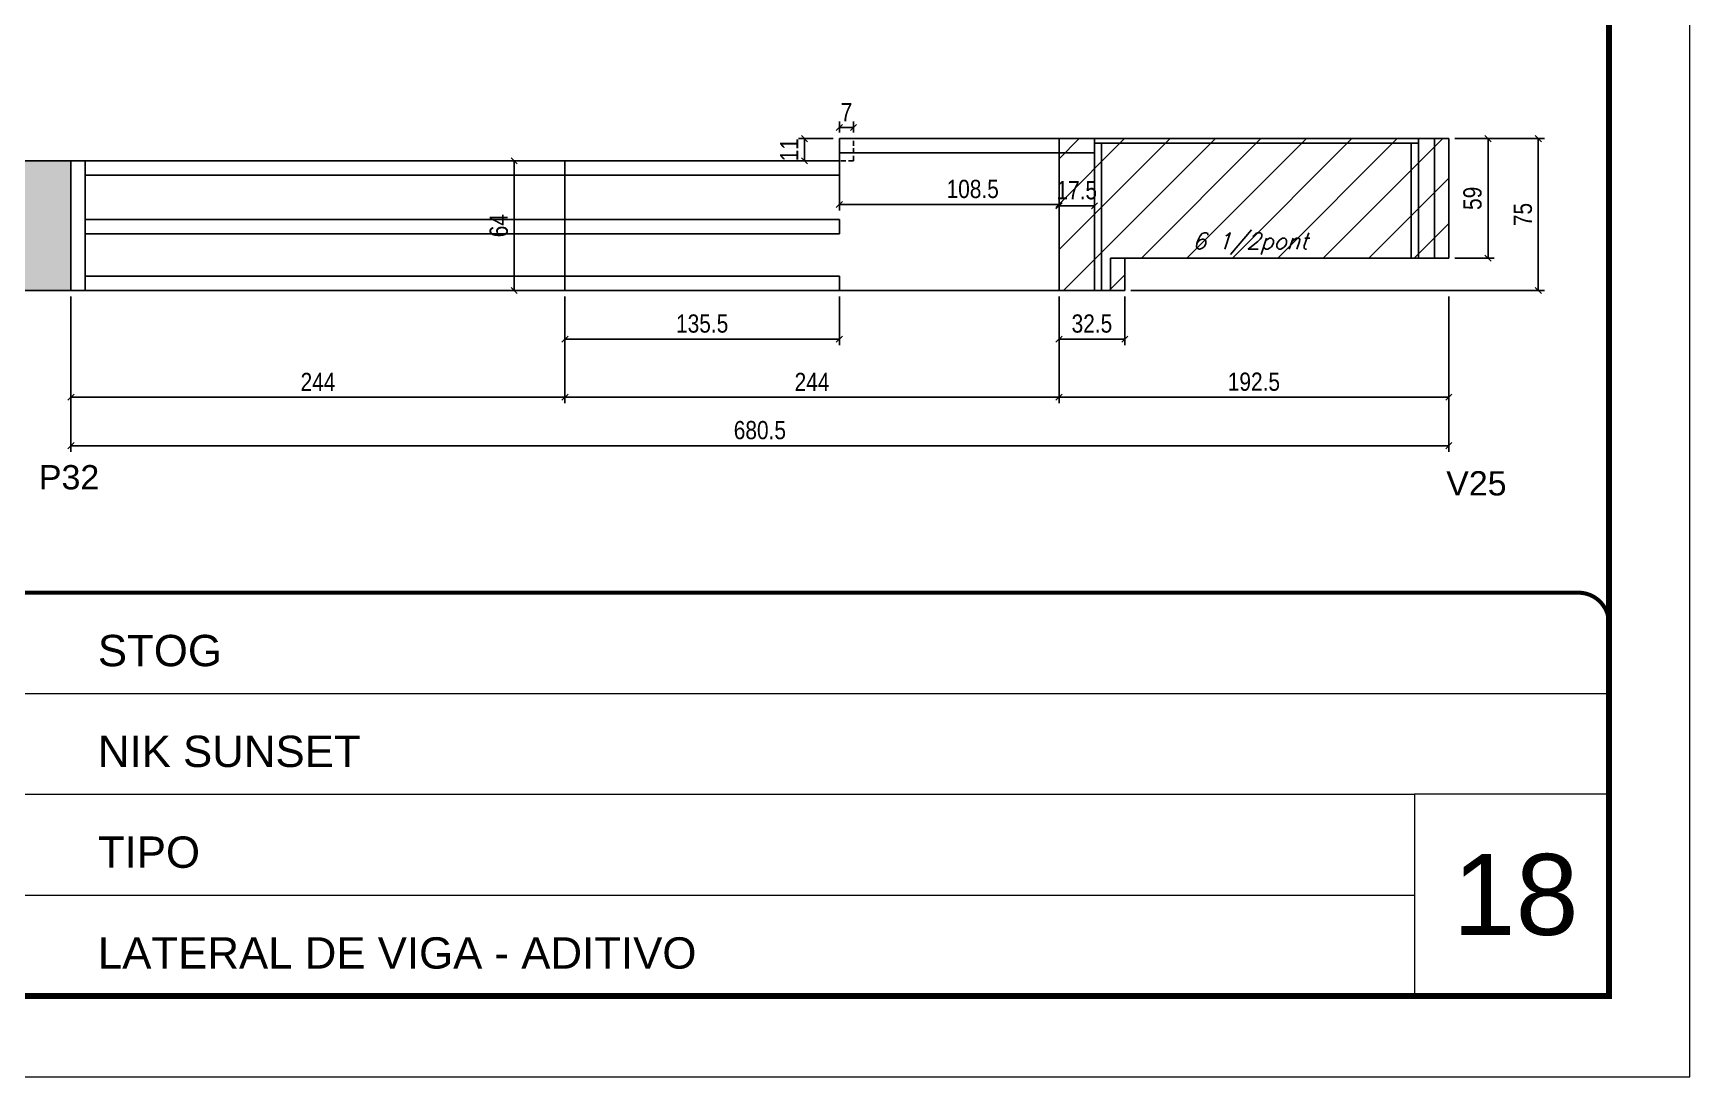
# Model space of a CAD drawing. Extents: x -10448 to -1189, y -11772 to 17235.
# Drawn here: x -8183 to -7365, y 11200 to 11716 of the extents above; entities that cross this region are included whole.
import ezdxf

# ---------------------------------------------------------------- set-up
doc = ezdxf.new("R2010")
doc.units = 0
for name, pattern in [('CONTINUO', [0]), ('DASHED', [0.75, 0.5, -0.25]), ('HIDDEN', [0.375, 0.25, -0.125])]:
    doc.linetypes.add(name, pattern=pattern)
for name, color, linetype in [('5', 5, 'Continuous'), ('COTA', 241, 'Continuous'), ('Painéis', 200, 'Continuous'), ('Reaproveitamento', 251, 'Continuous'), ('SARR_2.2x7', 40, 'Continuous'), ('SARR_3.5x7', 81, 'Continuous'), ('texto', 7, 'Continuous')]:
    doc.layers.add(name, color=color, linetype=linetype)
for name, color, linetype, lineweight in [('CARIMBO', 255, 'Continuous', 9), ('Folhas', 255, 'Continuous', 9), ('SARRAFO DE PRESSAO', 251, 'DASHED', 9)]:
    doc.layers.add(name, color=color, linetype=linetype, lineweight=lineweight)
doc.styles.add('ARIAL', font='arial.ttf')
doc.styles.add('COTA TECNICA-50', font='techl___.ttf', dxfattribs={"height": 9})
doc.styles.add('Romans', font='romans.shx')
doc.styles.get("Standard").update_dxf_attribs({"font": 'arial.ttf'})
doc.dimstyles.new('COTA PAINEL-50', dxfattribs={"dimtxt": 9, "dimasz": 3, "dimexe": 3, "dimexo": 3, "dimgap": 3, "dimtad": 1, "dimdec": 1, "dimzin": 12, "dimdsep": 46, "dimtxsty": 'COTA TECNICA-50', "dimblk1": 'OBLIQUE', "dimblk2": 'OBLIQUE', "dimsah": 1, "dimcen": 0.9, "dimclrd": 4, "dimclre": 4, "dimclrt": 240, "dimadec": 1, "dimazin": 3, "dimtfac": 1, "dimtdec": 1, "dimtmove": 0, "dimatfit": 3, "dimfxl": 1, "dimtolj": 1, "dimtzin": 12, "dimarcsym": 0})

# ---------------------------------------------------------------- blocks, each defined once
blk = doc.blocks.new('9999999999')
at = {"color": 30, "linetype": 'CONTINUO'}
for p, q in [((98564.56, 34379.64), (99583.98, 34379.64)), ((98564.56, 34329.83), (99487.98, 34329.83)), ((99583.98, 34329.83), (99487.98, 34329.83)), ((99487.98, 34329.83), (99487.98, 34230.21)), ((98564.56, 34280.02), (99487.98, 34280.02))]:
    blk.add_line(p, q, dxfattribs=at)
at = {"color": 30, "linetype": 'CONTINUO', "const_width": 2}
blk.add_lwpolyline([(99583.98, 34230.21), (99583.98, 34414.45, 0.414214), (99568.98, 34429.45), (98228.98, 34429.45, 0.414214), (98213.98, 34414.45), (98213.98, 34245.21, 0.414214), (98228.98, 34230.21), (99583.98, 34230.21)], format="xyb", dxfattribs=at)
at = {"layer": 'Folhas'}
blk.add_lwpolyline([(98138.98, 34190.21), (99623.98, 34190.21), (99623.98, 35240.21), (98138.98, 35240.21)], close=True, dxfattribs=at)
at = {"layer": 'Folhas', "color": 30, "const_width": 3}
blk.add_lwpolyline([(98213.98, 34230.21), (99583.98, 34230.21), (99583.98, 35200.21), (98213.98, 35200.21)], close=True, dxfattribs=at)
at = {"color": 7, "linetype": 'Continuous', "ltscale": 5, "style": 'ARIAL'}
for s, height, p in [('STOG', 15.483, (98837.68, 34393.13)), ('NIK SUNSET', 15.483, (98837.68, 34343.32)), ('TIPO', 15.483, (98837.68, 34293.51)), ('LATERAL DE VIGA - ADITIVO', 15.4829, (98837.68, 34243.7))]:
    blk.add_text(s, height=height, dxfattribs=at).set_placement(p)
blk = doc.blocks.new('_Oblique')
at = {"color": 0, "linetype": 'ByBlock', "lineweight": -2}
blk.add_line((-0.5, -0.5), (0.5, 0.5), dxfattribs=at)
blk = doc.blocks.new('*D431')
at = {"layer": 'COTA', "color": 4, "linetype": 'ByBlock', "lineweight": -2, "transparency": 16777216}
for p, q in [((-7920.36, 11585.54), (-7920.36, 11532.75)), ((-7676.36, 11585.54), (-7676.36, 11532.75)), ((-7920.36, 11535.75), (-7676.36, 11535.75))]:
    blk.add_line(p, q, dxfattribs=at)
at = {"layer": 'Defpoints', "color": 0, "linetype": 'ByBlock', "transparency": 16777216}
for p in [(-7920.36, 11588.54), (-7676.36, 11588.54), (-7676.36, 11535.75)]:
    blk.add_point(p, dxfattribs=at)
at = {"layer": 'COTA', "color": 4, "linetype": 'ByBlock', "lineweight": -2, "transparency": 16777216, "xscale": 3, "yscale": 3, "zscale": 3, "rotation": 180}
blk.add_blockref('_Oblique', (-7920.36, 11535.75), dxfattribs=at)
at = {"layer": 'COTA', "color": 4, "linetype": 'ByBlock', "lineweight": -2, "transparency": 16777216, "xscale": 3, "yscale": 3, "zscale": 3}
blk.add_blockref('_Oblique', (-7676.36, 11535.75), dxfattribs=at)
at = {"layer": 'COTA', "color": 240, "linetype": 'ByBlock', "transparency": 16777216, "insert": (-7798.36, 11543.32), "char_height": 9, "attachment_point": 5, "style": 'COTA TECNICA-50'}
blk.add_mtext('\\A1;244', dxfattribs=at)
blk = doc.blocks.new('*D432')
at = {"layer": 'COTA', "color": 4, "linetype": 'ByBlock', "lineweight": -2, "transparency": 16777216}
for p, q in [((-8164.36, 11585.54), (-8164.36, 11532.75)), ((-7920.36, 11585.54), (-7920.36, 11532.75)), ((-7920.36, 11535.75), (-8164.36, 11535.75))]:
    blk.add_line(p, q, dxfattribs=at)
at = {"layer": 'Defpoints', "color": 0, "linetype": 'ByBlock', "transparency": 16777216}
for p in [(-8164.36, 11588.54), (-7920.36, 11588.54), (-8164.36, 11535.75)]:
    blk.add_point(p, dxfattribs=at)
at = {"layer": 'COTA', "color": 4, "linetype": 'ByBlock', "lineweight": -2, "transparency": 16777216, "xscale": 3, "yscale": 3, "zscale": 3, "rotation": 180}
blk.add_blockref('_Oblique', (-8164.36, 11535.75), dxfattribs=at)
at = {"layer": 'COTA', "color": 4, "linetype": 'ByBlock', "lineweight": -2, "transparency": 16777216, "xscale": 3, "yscale": 3, "zscale": 3}
blk.add_blockref('_Oblique', (-7920.36, 11535.75), dxfattribs=at)
at = {"layer": 'COTA', "color": 240, "linetype": 'ByBlock', "transparency": 16777216, "insert": (-8042.36, 11543.32), "char_height": 9, "attachment_point": 5, "style": 'COTA TECNICA-50'}
blk.add_mtext('\\A1;244', dxfattribs=at)
blk = doc.blocks.new('*D433')
at = {"layer": 'COTA', "color": 4, "linetype": 'ByBlock', "lineweight": -2, "transparency": 16777216}
for p, q in [((-8164.36, 11585.54), (-8164.36, 11508.83)), ((-7483.86, 11585.54), (-7483.86, 11508.83)), ((-8164.36, 11511.83), (-7483.86, 11511.83))]:
    blk.add_line(p, q, dxfattribs=at)
at = {"layer": 'Defpoints', "color": 0, "linetype": 'ByBlock', "transparency": 16777216}
for p in [(-8164.36, 11588.54), (-7483.86, 11588.54), (-7483.86, 11511.83)]:
    blk.add_point(p, dxfattribs=at)
at = {"layer": 'COTA', "color": 4, "linetype": 'ByBlock', "lineweight": -2, "transparency": 16777216, "xscale": 3, "yscale": 3, "zscale": 3, "rotation": 180}
blk.add_blockref('_Oblique', (-8164.36, 11511.83), dxfattribs=at)
at = {"layer": 'COTA', "color": 4, "linetype": 'ByBlock', "lineweight": -2, "transparency": 16777216, "xscale": 3, "yscale": 3, "zscale": 3}
blk.add_blockref('_Oblique', (-7483.86, 11511.83), dxfattribs=at)
at = {"layer": 'COTA', "color": 240, "linetype": 'ByBlock', "transparency": 16777216, "insert": (-7824.11, 11519.45), "char_height": 9, "attachment_point": 5, "style": 'COTA TECNICA-50'}
blk.add_mtext('\\A1;680.5', dxfattribs=at)
blk = doc.blocks.new('*D469')
at = {"layer": 'COTA', "color": 4, "linetype": 'ByBlock', "lineweight": -2, "transparency": 16777216}
for p, q in [((-7784.86, 11666.54), (-7784.86, 11672.06)), ((-7784.86, 11669.06), (-7777.86, 11669.06)), ((-7777.86, 11666.54), (-7777.86, 11672.06))]:
    blk.add_line(p, q, dxfattribs=at)
at = {"layer": 'Defpoints', "color": 0, "linetype": 'ByBlock', "transparency": 16777216}
for p in [(-7777.86, 11669.06), (-7784.86, 11663.54), (-7777.86, 11663.54)]:
    blk.add_point(p, dxfattribs=at)
at = {"layer": 'COTA', "color": 4, "linetype": 'ByBlock', "lineweight": -2, "transparency": 16777216, "xscale": 3, "yscale": 3, "zscale": 3, "rotation": 180}
blk.add_blockref('_Oblique', (-7784.86, 11669.06), dxfattribs=at)
at = {"layer": 'COTA', "color": 4, "linetype": 'ByBlock', "lineweight": -2, "transparency": 16777216, "xscale": 3, "yscale": 3, "zscale": 3}
blk.add_blockref('_Oblique', (-7777.86, 11669.06), dxfattribs=at)
at = {"layer": 'COTA', "color": 240, "linetype": 'ByBlock', "transparency": 16777216, "insert": (-7781.36, 11676.62), "char_height": 9, "attachment_point": 5, "style": 'COTA TECNICA-50'}
blk.add_mtext('\\A1;7', dxfattribs=at)
blk = doc.blocks.new('*D470')
at = {"layer": 'COTA', "color": 4, "linetype": 'ByBlock', "lineweight": -2, "transparency": 16777216}
for p, q in [((-7676.36, 11653.54), (-7676.36, 11627.38)), ((-7658.86, 11653.54), (-7658.86, 11627.38)), ((-7658.86, 11630.38), (-7676.36, 11630.38))]:
    blk.add_line(p, q, dxfattribs=at)
at = {"layer": 'Defpoints', "color": 0, "linetype": 'ByBlock', "transparency": 16777216}
for p in [(-7676.36, 11656.54), (-7658.86, 11656.54), (-7676.36, 11630.38)]:
    blk.add_point(p, dxfattribs=at)
at = {"layer": 'COTA', "color": 4, "linetype": 'ByBlock', "lineweight": -2, "transparency": 16777216, "xscale": 3, "yscale": 3, "zscale": 3, "rotation": 180}
blk.add_blockref('_Oblique', (-7676.36, 11630.38), dxfattribs=at)
at = {"layer": 'COTA', "color": 4, "linetype": 'ByBlock', "lineweight": -2, "transparency": 16777216, "xscale": 3, "yscale": 3, "zscale": 3}
blk.add_blockref('_Oblique', (-7658.86, 11630.38), dxfattribs=at)
at = {"layer": 'COTA', "color": 240, "linetype": 'ByBlock', "transparency": 16777216, "insert": (-7667.61, 11637.98), "char_height": 9, "attachment_point": 5, "style": 'COTA TECNICA-50'}
blk.add_mtext('\\A1;17.5', dxfattribs=at)
blk = doc.blocks.new('*D471')
at = {"layer": 'COTA', "color": 4, "linetype": 'ByBlock', "lineweight": -2, "transparency": 16777216}
for p, q in [((-7480.86, 11663.54), (-7436.64, 11663.54)), ((-7439.64, 11588.54), (-7439.64, 11663.54)), ((-7640.86, 11588.54), (-7436.64, 11588.54))]:
    blk.add_line(p, q, dxfattribs=at)
at = {"layer": 'Defpoints', "color": 0, "linetype": 'ByBlock', "transparency": 16777216}
for p in [(-7483.86, 11663.54), (-7439.64, 11663.54), (-7643.86, 11588.54)]:
    blk.add_point(p, dxfattribs=at)
at = {"layer": 'COTA', "color": 4, "linetype": 'ByBlock', "lineweight": -2, "transparency": 16777216, "xscale": 3, "yscale": 3, "zscale": 3}
for p, rotation in [((-7439.64, 11663.54), 90), ((-7439.64, 11588.54), 270)]:
    blk.add_blockref('_Oblique', p, dxfattribs=dict(at, rotation=rotation))
at = {"layer": 'COTA', "color": 240, "linetype": 'ByBlock', "transparency": 16777216, "insert": (-7447.23, 11626.04), "char_height": 9, "attachment_point": 5, "rotation": 90, "style": 'COTA TECNICA-50'}
blk.add_mtext('\\A1;75', dxfattribs=at)
blk = doc.blocks.new('*D472')
at = {"layer": 'COTA', "color": 4, "linetype": 'ByBlock', "lineweight": -2, "transparency": 16777216}
for p, q in [((-7923.36, 11652.54), (-7948.44, 11652.54)), ((-7945.44, 11588.54), (-7945.44, 11652.54)), ((-7923.36, 11588.54), (-7948.44, 11588.54))]:
    blk.add_line(p, q, dxfattribs=at)
at = {"layer": 'Defpoints', "color": 0, "linetype": 'ByBlock', "transparency": 16777216}
for p in [(-7945.44, 11652.54), (-7920.36, 11652.54), (-7920.36, 11588.54)]:
    blk.add_point(p, dxfattribs=at)
at = {"layer": 'COTA', "color": 4, "linetype": 'ByBlock', "lineweight": -2, "transparency": 16777216, "xscale": 3, "yscale": 3, "zscale": 3}
for p, rotation in [((-7945.44, 11652.54), 90), ((-7945.44, 11588.54), 270)]:
    blk.add_blockref('_Oblique', p, dxfattribs=dict(at, rotation=rotation))
at = {"layer": 'COTA', "color": 240, "linetype": 'ByBlock', "transparency": 16777216, "insert": (-7953.03, 11620.54), "char_height": 9, "attachment_point": 5, "rotation": 90, "style": 'COTA TECNICA-50'}
blk.add_mtext('\\A1;64', dxfattribs=at)
blk = doc.blocks.new('*D434')
at = {"layer": 'COTA', "color": 4, "linetype": 'ByBlock', "lineweight": -2, "transparency": 16777216}
for p, q in [((-7920.36, 11585.54), (-7920.36, 11561.42)), ((-7784.86, 11585.54), (-7784.86, 11561.42)), ((-7920.36, 11564.42), (-7784.86, 11564.42))]:
    blk.add_line(p, q, dxfattribs=at)
at = {"layer": 'Defpoints', "color": 0, "linetype": 'ByBlock', "transparency": 16777216}
for p in [(-7920.36, 11588.54), (-7784.86, 11588.54), (-7784.86, 11564.42)]:
    blk.add_point(p, dxfattribs=at)
at = {"layer": 'COTA', "color": 4, "linetype": 'ByBlock', "lineweight": -2, "transparency": 16777216, "xscale": 3, "yscale": 3, "zscale": 3, "rotation": 180}
blk.add_blockref('_Oblique', (-7920.36, 11564.42), dxfattribs=at)
at = {"layer": 'COTA', "color": 4, "linetype": 'ByBlock', "lineweight": -2, "transparency": 16777216, "xscale": 3, "yscale": 3, "zscale": 3}
blk.add_blockref('_Oblique', (-7784.86, 11564.42), dxfattribs=at)
at = {"layer": 'COTA', "color": 240, "linetype": 'ByBlock', "transparency": 16777216, "insert": (-7852.61, 11572.12), "char_height": 9, "attachment_point": 5, "style": 'COTA TECNICA-50'}
blk.add_mtext('\\A1;135.5', dxfattribs=at)
blk = doc.blocks.new('*D435')
at = {"layer": 'COTA', "color": 4, "linetype": 'ByBlock', "lineweight": -2, "transparency": 16777216}
for p, q in [((-7676.36, 11585.54), (-7676.36, 11532.75)), ((-7483.86, 11585.54), (-7483.86, 11532.75)), ((-7676.36, 11535.75), (-7483.86, 11535.75))]:
    blk.add_line(p, q, dxfattribs=at)
at = {"layer": 'Defpoints', "color": 0, "linetype": 'ByBlock', "transparency": 16777216}
for p in [(-7676.36, 11588.54), (-7483.86, 11588.54), (-7483.86, 11535.75)]:
    blk.add_point(p, dxfattribs=at)
at = {"layer": 'COTA', "color": 4, "linetype": 'ByBlock', "lineweight": -2, "transparency": 16777216, "xscale": 3, "yscale": 3, "zscale": 3, "rotation": 180}
blk.add_blockref('_Oblique', (-7676.36, 11535.75), dxfattribs=at)
at = {"layer": 'COTA', "color": 4, "linetype": 'ByBlock', "lineweight": -2, "transparency": 16777216, "xscale": 3, "yscale": 3, "zscale": 3}
blk.add_blockref('_Oblique', (-7483.86, 11535.75), dxfattribs=at)
at = {"layer": 'COTA', "color": 240, "linetype": 'ByBlock', "transparency": 16777216, "insert": (-7580.11, 11543.38), "char_height": 9, "attachment_point": 5, "style": 'COTA TECNICA-50'}
blk.add_mtext('\\A1;192.5', dxfattribs=at)
blk = doc.blocks.new('*D473')
at = {"layer": 'COTA', "color": 4, "linetype": 'ByBlock', "lineweight": -2, "transparency": 16777216}
for p, q in [((-7480.86, 11663.54), (-7461.47, 11663.54)), ((-7464.47, 11604.54), (-7464.47, 11663.54)), ((-7480.86, 11604.54), (-7461.47, 11604.54))]:
    blk.add_line(p, q, dxfattribs=at)
at = {"layer": 'Defpoints', "color": 0, "linetype": 'ByBlock', "transparency": 16777216}
for p in [(-7483.86, 11663.54), (-7464.47, 11663.54), (-7483.86, 11604.54)]:
    blk.add_point(p, dxfattribs=at)
at = {"layer": 'COTA', "color": 4, "linetype": 'ByBlock', "lineweight": -2, "transparency": 16777216, "xscale": 3, "yscale": 3, "zscale": 3}
for p, rotation in [((-7464.47, 11663.54), 90), ((-7464.47, 11604.54), 270)]:
    blk.add_blockref('_Oblique', p, dxfattribs=dict(at, rotation=rotation))
at = {"layer": 'COTA', "color": 240, "linetype": 'ByBlock', "transparency": 16777216, "insert": (-7472.1, 11634.04), "char_height": 9, "attachment_point": 5, "rotation": 90, "style": 'COTA TECNICA-50'}
blk.add_mtext('\\A1;59', dxfattribs=at)
blk = doc.blocks.new('*D436')
at = {"layer": 'COTA', "color": 4, "linetype": 'ByBlock', "lineweight": -2, "transparency": 16777216}
for p, q in [((-7676.36, 11585.54), (-7676.36, 11561.42)), ((-7643.86, 11585.54), (-7643.86, 11561.42)), ((-7676.36, 11564.42), (-7643.86, 11564.42))]:
    blk.add_line(p, q, dxfattribs=at)
at = {"layer": 'Defpoints', "color": 0, "linetype": 'ByBlock', "transparency": 16777216}
for p in [(-7676.36, 11588.54), (-7643.86, 11588.54), (-7643.86, 11564.42)]:
    blk.add_point(p, dxfattribs=at)
at = {"layer": 'COTA', "color": 4, "linetype": 'ByBlock', "lineweight": -2, "transparency": 16777216, "xscale": 3, "yscale": 3, "zscale": 3, "rotation": 180}
blk.add_blockref('_Oblique', (-7676.36, 11564.42), dxfattribs=at)
at = {"layer": 'COTA', "color": 4, "linetype": 'ByBlock', "lineweight": -2, "transparency": 16777216, "xscale": 3, "yscale": 3, "zscale": 3}
blk.add_blockref('_Oblique', (-7643.86, 11564.42), dxfattribs=at)
at = {"layer": 'COTA', "color": 240, "linetype": 'ByBlock', "transparency": 16777216, "insert": (-7660.11, 11572.12), "char_height": 9, "attachment_point": 5, "style": 'COTA TECNICA-50'}
blk.add_mtext('\\A1;32.5', dxfattribs=at)
blk = doc.blocks.new('*D474')
at = {"layer": 'COTA', "color": 4, "linetype": 'ByBlock', "lineweight": -2, "transparency": 16777216}
for p, q in [((-7787.86, 11663.54), (-7805.05, 11663.54)), ((-7802.05, 11663.54), (-7802.05, 11652.54)), ((-7787.86, 11652.54), (-7805.05, 11652.54))]:
    blk.add_line(p, q, dxfattribs=at)
at = {"layer": 'Defpoints', "color": 0, "linetype": 'ByBlock', "transparency": 16777216}
for p in [(-7784.86, 11663.54), (-7802.05, 11652.54), (-7784.86, 11652.54)]:
    blk.add_point(p, dxfattribs=at)
at = {"layer": 'COTA', "color": 4, "linetype": 'ByBlock', "lineweight": -2, "transparency": 16777216, "xscale": 3, "yscale": 3, "zscale": 3}
for p, rotation in [((-7802.05, 11663.54), 90), ((-7802.05, 11652.54), 270)]:
    blk.add_blockref('_Oblique', p, dxfattribs=dict(at, rotation=rotation))
at = {"layer": 'COTA', "color": 240, "linetype": 'ByBlock', "transparency": 16777216, "insert": (-7809.6, 11658.04), "char_height": 9, "attachment_point": 5, "rotation": 90, "style": 'COTA TECNICA-50'}
blk.add_mtext('\\A1;11', dxfattribs=at)
blk = doc.blocks.new('*D475')
at = {"layer": 'COTA', "color": 4, "linetype": 'ByBlock', "lineweight": -2, "transparency": 16777216}
for p, q in [((-7784.86, 11660.54), (-7784.86, 11628.01)), ((-7676.36, 11660.54), (-7676.36, 11628.01)), ((-7676.36, 11631.01), (-7784.86, 11631.01))]:
    blk.add_line(p, q, dxfattribs=at)
at = {"layer": 'Defpoints', "color": 0, "linetype": 'ByBlock', "transparency": 16777216}
for p in [(-7784.86, 11663.54), (-7676.36, 11663.54), (-7784.86, 11631.01)]:
    blk.add_point(p, dxfattribs=at)
at = {"layer": 'COTA', "color": 4, "linetype": 'ByBlock', "lineweight": -2, "transparency": 16777216, "xscale": 3, "yscale": 3, "zscale": 3, "rotation": 180}
blk.add_blockref('_Oblique', (-7784.86, 11631.01), dxfattribs=at)
at = {"layer": 'COTA', "color": 4, "linetype": 'ByBlock', "lineweight": -2, "transparency": 16777216, "xscale": 3, "yscale": 3, "zscale": 3}
blk.add_blockref('_Oblique', (-7676.36, 11631.01), dxfattribs=at)
at = {"layer": 'COTA', "color": 240, "linetype": 'ByBlock', "transparency": 16777216, "insert": (-7718.99, 11638.63), "char_height": 9, "attachment_point": 5, "style": 'COTA TECNICA-50'}
blk.add_mtext('\\A1;108.5', dxfattribs=at)

msp = doc.modelspace()

# ---------------------------------------------------------------- hatches: boundary and pattern name
at = {"layer": 'COTA', "linetype": 'ByBlock'}
h = msp.add_hatch(dxfattribs=at)
h.set_pattern_fill('AR-CONC', color=256, scale=0.03)
h.set_pattern_definition([(50, (-142639.2827, -18395.9775), (5.46554007, -0.47817257), [0.5715, -6.2865]), (355, (-142639.2827, -18395.9775), (-1.05730264, 5.73170536), [0.4572, -5.02921753]), (100.4514447, (-142638.827, -18396.0174), (4.40823741, 5.25353256), [0.48570026, -5.34270734]), (46.1842, (-142639.283, -18394.4535), (8.13237123, -1.26126984), [0.85725, -9.42975]), (96.6355576, (-142638.605, -18394.559), (7.122124, 7.42278374), [0.7285507, -8.01406824]), (351.184151, (-142639.283, -18394.4535), (7.122124, 7.42278374), [0.685799, -7.54379196]), (21, (-142638.5207, -18394.8345), (4.54843174, -3.06795595), [0.5715, -6.2865]), (326, (-142638.5207, -18394.8345), (1.85406085, 5.52563898), [0.4572, -5.0292]), (71.451445, (-142638.1417, -18395.09), (6.40249258, 2.45768307), [0.48570026, -5.34269813]), (37.5, (-142639.2827, -18395.9775), (0.092658098, 2.536651166), [0, -4.96824, 0, -5.1054, 0, -5.04825]), (7.5, (-142639.2827, -18395.9775), (2.004589875, 3.005417245), [0, -2.91084, 0, -4.85394, 0, -1.92405]), (327.5, (-142640.982, -18395.9775), (4.067717855, -0.17186232), [0, -1.905, 0, -5.9436, 0, -7.8867]), (317.5, (-142641.744, -18395.9775), (4.44387544, 0.76279473), [0, -2.4765, 0, -3.94716, 0, -5.6007])])
h.paths.add_polyline_path([(-8188.36, 11588.54), (-8164.36, 11588.54), (-8164.36, 11652.54), (-8188.36, 11652.54), (-8188.36, 11647.54), (-8656.86, 11647.54), (-8656.86, 11635.54), (-8188.36, 11635.54)])
at = {"layer": 'Reaproveitamento', "linetype": 'ByBlock'}
h = msp.add_hatch(dxfattribs=at)
h.set_pattern_fill('ANSI31', color=256, scale=5)
h.set_pattern_definition([(45, (13.5, 11485.751), (-11.22532, 11.22532), [])])
h.paths.add_polyline_path([(-7483.86, 11604.54), (-7483.86, 11663.54), (-7676.36, 11663.54), (-7676.36, 11588.54), (-7643.86, 11588.54), (-7643.86, 11604.54)])
h.paths.add_polyline_path([(-7681.77, 11629.14), (-7653.95, 11629.14), (-7653.95, 11647.67), (-7681.77, 11647.67)], flags=9)
h.paths.add_polyline_path([(-7618.31, 11603.66), (-7551.07, 11603.66), (-7545.57, 11619.63), (-7612.81, 11619.63)], flags=25)

# ---------------------------------------------------------------- linework, layer by layer
at = {"layer": 'COTA', "linetype": 'ByBlock'}
for p, q in [((-8188.86, 11652.54), (-8164.36, 11652.54)), ((-8164.36, 11588.54), (-8188.86, 11588.54))]:
    msp.add_line(p, q, dxfattribs=at)
at = {"layer": 'Painéis', "linetype": 'Continuous'}
for p, q in [((-7784.86, 11652.54), (-7784.86, 11663.54)), ((-7483.86, 11663.54), (-7784.86, 11663.54)), ((-7676.36, 11663.54), (-7676.36, 11588.54)), ((-7483.86, 11604.54), (-7483.86, 11663.54)), ((-7784.86, 11652.54), (-8164.36, 11652.54)), ((-8164.36, 11652.54), (-8164.36, 11588.54)), ((-7920.36, 11652.54), (-7920.36, 11588.54)), ((-7643.86, 11604.54), (-7483.86, 11604.54)), ((-7643.86, 11588.54), (-7643.86, 11604.54)), ((-8164.36, 11588.54), (-7643.86, 11588.54))]:
    msp.add_line(p, q, dxfattribs=at)
at = {"layer": 'SARR_2.2x7', "linetype": 'HIDDEN', "ltscale": 10}
for q in [(-7777.86, 11663.54), (-7784.86, 11652.54)]:
    msp.add_line((-7777.86, 11652.54), q, dxfattribs=at)
at = {"layer": 'SARR_2.2x7', "linetype": 'Continuous'}
for p, q in [((-7658.86, 11661.34), (-7498.86, 11661.34)), ((-7490.86, 11663.54), (-7490.86, 11604.54)), ((-8157.36, 11652.54), (-8157.36, 11588.54)), ((-7676.36, 11656.54), (-7784.86, 11656.54)), ((-7784.86, 11652.54), (-7784.86, 11645.54)), ((-7676.36, 11656.54), (-7658.86, 11656.54)), ((-7920.36, 11645.54), (-7784.86, 11645.54)), ((-7920.36, 11623.54), (-7784.86, 11623.54)), ((-7784.86, 11623.54), (-7784.86, 11616.54)), ((-7920.36, 11616.54), (-7784.86, 11616.54)), ((-7650.86, 11604.54), (-7643.86, 11604.54)), ((-7650.86, 11588.54), (-7650.86, 11604.54)), ((-7920.36, 11595.54), (-7784.86, 11595.54)), ((-7784.86, 11595.54), (-7784.86, 11588.54))]:
    msp.add_line(p, q, dxfattribs=at)
for points in [[(-7920.36, 11645.54), (-8157.36, 11645.54)], [(-7920.36, 11623.54), (-8157.36, 11623.54)], [(-8157.36, 11616.54), (-7920.36, 11616.54)], [(-8157.36, 11595.54), (-7920.36, 11595.54)]]:
    msp.add_lwpolyline(points, dxfattribs=at)
at = {"layer": 'SARR_3.5x7'}
for p, q in [((-7658.86, 11663.54), (-7658.86, 11588.54)), ((-7655.36, 11661.34), (-7655.36, 11588.54)), ((-7502.36, 11661.34), (-7502.36, 11604.54)), ((-7498.86, 11663.54), (-7498.86, 11604.54)), ((-7502.36, 11604.54), (-7498.86, 11604.54)), ((-7655.36, 11588.54), (-7658.86, 11588.54))]:
    msp.add_line(p, q, dxfattribs=at)

# ---------------------------------------------------------------- block references
at = {"layer": 'SARRAFO DE PRESSAO', "color": 6, "linetype": 'ByBlock'}
msp.add_blockref('9999999999', (-106988.76, -22990.28), dxfattribs=at)

# ---------------------------------------------------------------- texts
at = {"layer": '5', "linetype": 'Continuous'}
for s, rotation, p in [('P32', 359.99996, (-8180.21, 11490.23)), ('V25', 0.00004, (-7485.13, 11487.22))]:
    msp.add_text(s, height=12, rotation=rotation, dxfattribs=at).set_placement(p)
at = {"layer": 'CARIMBO', "style": 'ARIAL'}
msp.add_text('18', height=40, dxfattribs=at).set_placement((-7481.92, 11270.07))
at = {"layer": 'texto', "color": 2, "insert": (-7582, 11611.65), "char_height": 8, "attachment_point": 5, "style": 'Romans'}
msp.add_mtext('{\\Q19;\\C256;6 1/2pont}', dxfattribs=at)

# ---------------------------------------------------------------- dimensions: what is measured, and where the dimension line sits
at = {"layer": 'COTA', "linetype": 'ByBlock'}
for base, p1, p2, picture, middle in [((-7777.86, 11669.06), (-7784.86, 11663.54), (-7777.86, 11663.54), '*D469', (-7781.36, 11669.06)), ((-7784.86, 11631.01), (-7676.36, 11663.54), (-7784.86, 11663.54), '*D475', (-7718.99, 11631.01)), ((-7676.36, 11630.38), (-7658.86, 11656.54), (-7676.36, 11656.54), '*D470', (-7667.61, 11630.38))]:
    dim = msp.add_linear_dim(base=base, p1=p1, p2=p2, dimstyle='COTA PAINEL-50', dxfattribs=at)
    dim.commit()
    dim.dimension.update_dxf_attribs({"geometry": picture, "text_midpoint": middle, "dimtype": 160})
for base, p1, p2, picture, middle in [((-7802.05, 11652.54), (-7784.86, 11663.54), (-7784.86, 11652.54), '*D474', (-7809.6, 11658.04)), ((-7439.64, 11663.54), (-7643.86, 11588.54), (-7483.86, 11663.54), '*D471', (-7447.23, 11626.04)), ((-7464.47, 11663.54), (-7483.86, 11604.54), (-7483.86, 11663.54), '*D473', (-7472.1, 11634.04)), ((-7945.44, 11652.54), (-7920.36, 11588.54), (-7920.36, 11652.54), '*D472', (-7953.03, 11620.54))]:
    dim = msp.add_linear_dim(base=base, p1=p1, p2=p2, angle=90, dimstyle='COTA PAINEL-50', dxfattribs=at)
    dim.commit()
    dim.dimension.update_dxf_attribs({"geometry": picture, "text_midpoint": middle})
dim = msp.add_linear_dim(base=(-8164.36, 11535.75), p1=(-7920.36, 11588.54), p2=(-8164.36, 11588.54), dimstyle='COTA PAINEL-50', override={"dimarcsym": 1}, dxfattribs=at)
dim.commit()
dim.dimension.update_dxf_attribs({"geometry": '*D432', "text_midpoint": (-8042.36, 11535.75), "dimtype": 160})
for base, p1, p2, picture, middle in [((-7483.86, 11511.83), (-8164.36, 11588.54), (-7483.86, 11588.54), '*D433', (-7824.11, 11519.45)), ((-7676.36, 11535.75), (-7920.36, 11588.54), (-7676.36, 11588.54), '*D431', (-7798.36, 11543.32))]:
    dim = msp.add_linear_dim(base=base, p1=p1, p2=p2, dimstyle='COTA PAINEL-50', override={"dimarcsym": 1}, dxfattribs=at)
    dim.commit()
    dim.dimension.update_dxf_attribs({"geometry": picture, "text_midpoint": middle})
for base, p1, p2, picture, middle in [((-7784.86, 11564.42), (-7920.36, 11588.54), (-7784.86, 11588.54), '*D434', (-7852.61, 11572.12)), ((-7483.86, 11535.75), (-7676.36, 11588.54), (-7483.86, 11588.54), '*D435', (-7580.11, 11543.38)), ((-7643.86, 11564.42), (-7676.36, 11588.54), (-7643.86, 11588.54), '*D436', (-7660.11, 11572.12))]:
    dim = msp.add_linear_dim(base=base, p1=p1, p2=p2, dimstyle='COTA PAINEL-50', dxfattribs=at)
    dim.commit()
    dim.dimension.update_dxf_attribs({"geometry": picture, "text_midpoint": middle})

doc.saveas('drawing.dxf')
